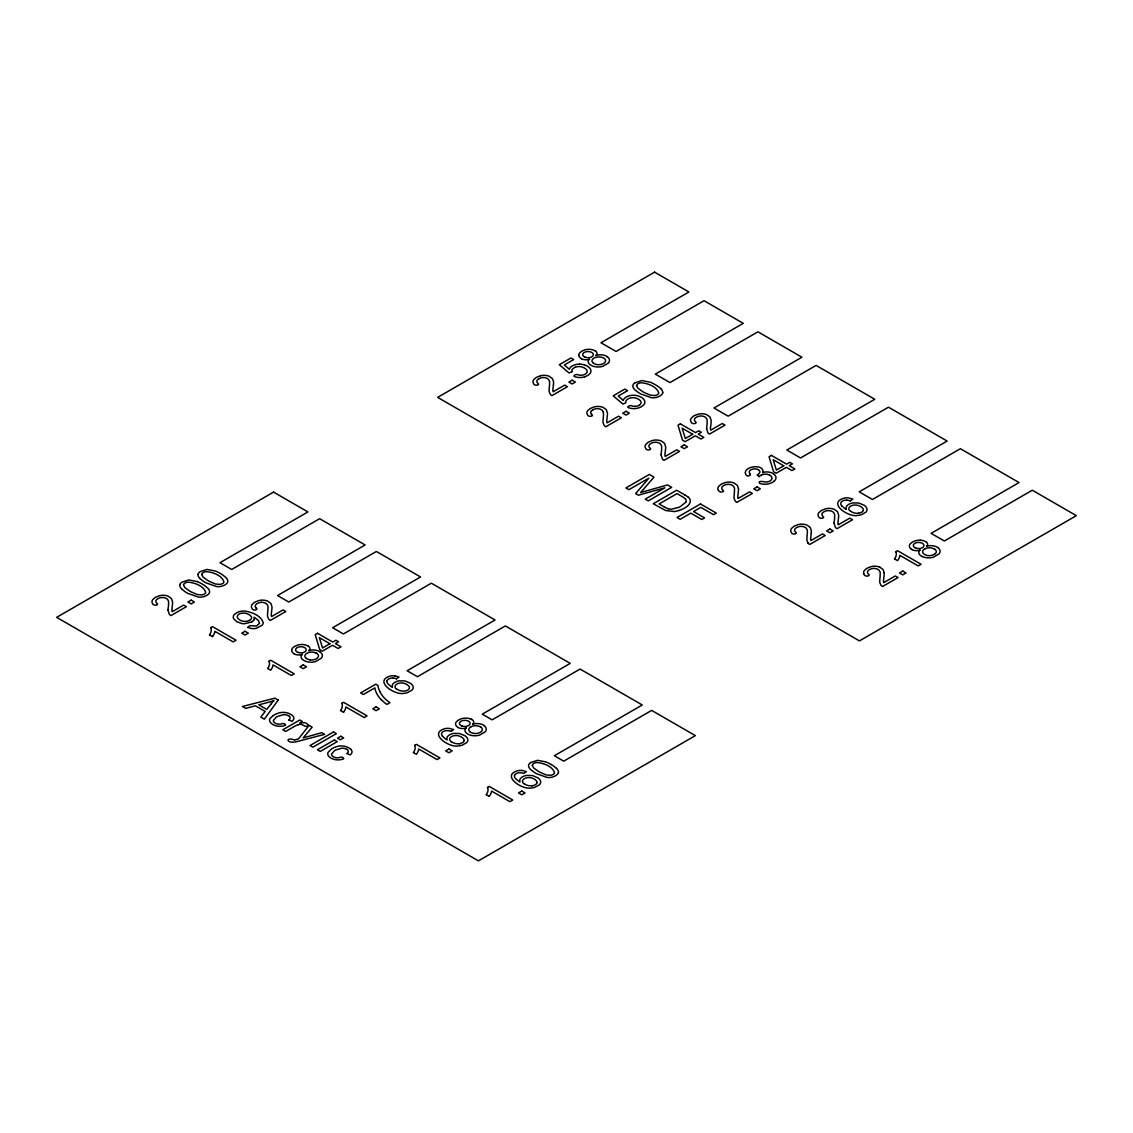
<?xml version="1.0" encoding="UTF-8"?>
<svg xmlns="http://www.w3.org/2000/svg" width="1133" height="1133" viewBox="0 0 1133 1133"><rect width="100%" height="100%" fill="white"/><g stroke="black" fill="none" stroke-linecap="round" stroke-linejoin="round"><path stroke-width="1.5" d="M553.485 384.257L552.847 389.738A13.341 7.704 0 0 0 553.187 391.735L564.687 385.093L567.449 386.693L551.955 395.629A7.251 4.192 0 0 1 550.298 394.284L549.08 391.395L549.293 387.174A104.434 60.29 0 0 0 549.505 385.744L549.59 381.821A14.035 8.101 0 0 0 549.349 380.872L548.584 379.541A5.877 3.399 0 0 0 543.259 377.53A6.316 3.654 0 0 0 539.166 378.634M811.256 533.077L810.605 538.699A13.341 7.704 0 0 0 810.945 540.554L822.445 533.912L825.221 535.512L809.727 544.449A7.251 4.192 0 0 1 808.056 543.104M464.048 740.642L464.063 740.444A7.322 4.235 0 0 0 464.034 739.849A6.897 3.98 0 0 0 463.298 738.489L461.967 737.356A12.86 7.421 0 0 0 461.06 736.818L459.191 736.025A6.6 3.81 0 0 0 456.245 735.515A6.132 3.541 0 0 0 452.081 736.323A6.642 3.838 0 0 0 449.631 739.523A6.699 3.866 0 0 0 450.792 741.379L451.458 741.888M536.9 782.691L536.915 782.506A7.322 4.235 0 0 0 536.872 781.912A6.897 3.98 0 0 0 536.15 780.538L534.818 779.419A12.86 7.421 0 0 0 533.912 778.881L532.043 778.074A6.6 3.81 0 0 0 529.097 777.578A6.132 3.541 0 0 0 524.919 778.385A6.642 3.838 0 0 0 522.483 781.572M863.247 510.162L863.275 509.963A7.322 4.235 0 0 0 863.233 509.368A6.897 3.98 0 0 0 862.496 508.009L861.165 506.876A12.86 7.421 0 0 0 860.273 506.338L858.403 505.545A6.6 3.81 0 0 0 855.457 505.035A6.132 3.541 0 0 0 851.28 505.842A6.642 3.838 0 0 0 848.844 509.043A6.699 3.866 0 0 0 849.991 510.898L850.656 511.408M685.762 502.273L679.687 507.102L671.515 509.199A7.549 4.362 0 0 1 668.428 508.731M762.835 472.744C764.633 465.224 751.434 465.592 747.412 469.204A9.531 5.509 0 0 0 745.925 474.699C746.859 477.29 752.524 475.407 749.579 473.594M642.949 489.909L653.996 477.12L649.322 474.43L625.883 487.955L628.872 489.683L648.827 478.168L635.655 493.591L638.446 495.206L664.873 487.813L645.258 499.143L648.246 500.871L671.685 487.332L667.507 484.924L640.598 492.558L642.567 490.334M774.25 481.058L773.23 481.851A14.672 8.469 0 0 1 772.04 482.559L770.426 483.295A9.985 5.764 0 0 1 759.592 483.366C757.311 480.222 763.699 481.737 766.078 482.021A6.062 3.498 0 0 0 769.845 481.086A6.996 4.036 0 0 0 769.519 475.067M591.681 410.642L592.29 410.16A9.22 5.325 0 0 1 593.026 409.721M634.947 382.827L641.845 380.575L650.384 382.232A40.802 23.552 0 0 1 655.412 384.781A49.087 28.339 0 0 1 657.352 385.928L660.794 388.591M530.683 762.551L537.58 760.314L546.106 761.971A40.802 23.552 0 0 1 551.148 764.506M272.996 715.617L269.923 718.733A9.758 5.637 0 0 0 269.583 720.007L269.583 720.305A9.758 5.637 0 0 0 270.815 722.967L272.104 724.029A13.964 8.058 0 0 0 273.265 724.738L273.988 725.092A9.602 5.552 0 0 0 283.661 725.899C288.306 725.417 283.562 722.231 281.069 724.029A5.495 3.172 0 0 1 279.115 724.199A6.104 3.526 0 0 1 274.795 722.826L274.54 722.684A6.005 3.47 0 0 1 273.35 720.489L276.24 717.147A23.198 13.398 0 0 1 277.458 716.424L283.689 714.597M396.352 678.823L399 677.038L395.049 675.905M450.991 731.38L453.639 729.61L449.688 728.477A8.342 4.815 0 0 0 444.816 728.661C427.962 733.462 449.39 748.262 458.667 745.868A9.97 5.75 0 0 0 461.924 745.287L466.555 742.752A9.588 5.538 0 0 0 467.717 740.897A9.305 5.368 0 0 0 467.83 739.722L467.504 738.518A12.534 7.237 0 0 0 465.153 735.855L459.63 733.504L453.71 733.391A8.894 5.127 0 0 0 451.146 734.085L449.617 734.807A9.659 5.58 0 0 0 447.436 736.747L447.238 737.059A8.639 4.985 0 0 0 446.869 738.079L447.053 739.891A38.409 22.178 0 0 1 445.453 738.9L442.451 736.294M850.203 500.913L852.837 499.129L848.886 497.996A8.342 4.815 0 0 0 844.028 498.18C827.161 502.981 848.589 517.781 857.879 515.402A9.97 5.75 0 0 0 861.122 514.807L865.754 512.272A9.588 5.538 0 0 0 866.915 510.431A9.305 5.368 0 0 0 867.028 509.241L866.703 508.037A12.534 7.237 0 0 0 864.366 505.375L858.842 503.024L852.908 502.925A8.894 5.127 0 0 0 850.345 503.604L848.829 504.327A9.659 5.58 0 0 0 846.634 506.267L846.45 506.578A8.639 4.985 0 0 0 846.068 507.598L846.252 509.411A38.409 22.178 0 0 1 844.651 508.42L841.649 505.814M251.937 621.89L244.473 623.759A9.715 5.608 0 0 1 241.485 623.447L236.896 621.72L233.809 618.986A9.999 5.778 0 0 1 233.271 617.188L233.426 615.998A9.517 5.495 0 0 1 234.446 614.355L237.548 612.287A10.466 6.047 0 0 1 240.253 611.438A10.948 6.331 0 0 1 241.768 611.183A10.282 5.934 0 0 1 244.926 611.084C251.838 612.16 260.76 615.446 263.196 622.527A10.14 5.863 0 0 1 262.006 625.317L256.299 628.319A8.2 4.73 0 0 1 253.919 628.617A8.087 4.674 0 0 1 251.484 628.503L247.532 627.356L250.039 625.614L256.426 626.067L259.499 623.348L258.423 620.487L254.118 617.173A9.05 5.226 0 0 1 254.217 618.774L254.146 619.1A10.239 5.906 0 0 1 253.721 620.105M210.667 627.724L212.522 626.648L236.061 640.244L233.171 641.901L214.845 631.308A25.266 14.587 0 0 1 212.452 636.604M268.861 661.318L270.716 660.242L294.24 673.838L291.365 675.495L273.025 664.915A25.266 14.587 0 0 1 270.645 670.212L267.969 668.626M341.699 703.381L343.554 702.304L367.092 715.886L364.217 717.557L345.877 706.964A25.266 14.587 0 0 1 343.483 712.26M414.551 745.429L416.406 744.367L439.93 757.949L437.055 759.606L418.728 749.026A25.266 14.587 0 0 1 416.335 754.323L413.658 752.737M487.402 787.492L489.258 786.415L512.782 800.011L509.907 801.668L491.566 791.075A25.266 14.587 0 0 1 489.173 796.372M895.693 551.757L897.548 550.695L921.087 564.276L918.197 565.933L899.871 555.354A25.266 14.587 0 0 1 897.478 560.651L894.801 559.065M757.255 474.939L759.152 476.724A11.812 6.826 0 0 1 761.305 475.067M572.123 371.61L569.063 372.969L559.291 364.713L570.947 357.971L573.695 359.572L564.347 364.968L569.389 369.33A11.033 6.373 0 0 1 572.292 365.902L573.539 365.322A9.815 5.665 0 0 1 578.609 364.189A11.061 6.387 0 0 1 579.643 364.16M575.267 367.276L574.686 367.531A7.237 4.178 0 0 0 572.023 371.624M584.642 376.822L586.752 375.972A15.14 8.738 0 0 0 588.027 375.264L589.854 373.748A9.97 5.764 0 0 0 590.93 371.426L590.874 370.349A12.066 6.968 0 0 0 587.97 366.568A14.8 8.54 0 0 0 586.809 365.86L584.586 364.925M679.12 510.473C683.652 508.731 690.309 506.168 690.351 500.446A11.528 6.656 0 0 0 688.425 497.373M298.39 724.667C302.426 722.557 304.904 728.505 308.445 725.644A8.158 4.702 0 0 0 306.462 723.378A4.603 2.663 0 0 0 303.998 722.67M540.526 375.745L537 377.105A17.066 9.843 0 0 0 535.796 377.827L533.799 379.583A8.922 5.155 0 0 0 533.36 383.294C533.94 386.608 541.036 385.149 537.679 383.124A5.934 3.427 0 0 1 537.764 379.513L538.416 379.059A9.22 5.325 0 0 1 539.152 378.62M294.41 739.92C285.006 736.705 286.578 743.786 295.444 741.888A13.723 7.917 0 0 0 295.883 741.803L296.124 741.761A36.497 21.074 0 0 0 297.965 741.336L324.633 734.354L321.744 732.697L303.177 737.866L312.17 727.159L309.068 725.375L298.503 738.914L296.251 739.523A16.995 9.815 0 0 1 294.736 739.877M674.107 511.521L665.623 510.487L653.259 503.76L676.684 490.221L684.757 494.894M303.616 722.642L301.69 722.712A19.006 10.976 0 0 0 299.792 722.981L302.355 721.494L299.763 720.007L282.797 729.808L285.672 731.465L294.552 726.338A15.989 9.234 0 0 1 298.39 724.667M847.031 500.135L847.838 500.248A10.622 6.132 0 0 1 850.189 500.913M393.193 678.044L394.001 678.157A10.622 6.132 0 0 1 396.352 678.823M447.832 730.615L448.64 730.728A10.622 6.132 0 0 1 450.991 731.394M520.67 772.678L521.477 772.777A10.622 6.132 0 0 1 523.828 773.457L526.477 771.658L522.54 770.525A8.342 4.815 0 0 0 517.668 770.709C500.8 775.524 522.228 790.324 531.519 787.931A9.97 5.75 0 0 0 534.776 787.336L539.407 784.801A9.588 5.538 0 0 0 540.554 782.96A9.305 5.368 0 0 0 540.682 781.784L540.342 780.566A12.534 7.237 0 0 0 538.005 777.904L532.482 775.553L526.562 775.454A8.894 5.127 0 0 0 523.984 776.133L522.469 776.856A9.659 5.58 0 0 0 520.288 778.796L520.089 779.122A8.639 4.985 0 0 0 519.721 780.127L519.891 781.94A38.409 22.178 0 0 1 518.305 780.949L515.288 778.343A9.418 5.438 0 0 1 514.495 775.298M197.298 581.597L188.758 579.954L181.861 582.192A8.88 5.127 0 0 0 179.835 584.869M288.858 719.951L292.087 721.324L292.965 720.432A8.752 5.056 0 0 0 292.456 715.518L291.323 714.711A14.29 8.243 0 0 0 290.402 714.158A11.783 6.812 0 0 0 285.601 712.558A9.191 5.311 0 0 0 279.724 712.756A17.717 10.225 0 0 0 273.095 715.659M347.038 753.544L350.267 754.918L351.159 754.026A8.752 5.056 0 0 0 350.635 749.111M879.93 567.222L883.089 569.545L884.179 572.873M922.418 556.544L923.239 556.898A9.475 5.467 0 0 0 927.856 557.847A10.622 6.132 0 0 0 929.414 557.847A9.97 5.75 0 0 0 933.365 557.195L938.917 553.98A9.985 5.764 0 0 0 940.093 551.403A10.721 6.189 0 0 0 940.064 550.808A9.432 5.438 0 0 0 938.181 547.933L937.869 547.706M288.419 715.744L287.584 715.32A6.274 3.626 0 0 0 283.689 714.583M346.613 749.338L345.763 748.913A6.274 3.626 0 0 0 341.883 748.177L335.651 750.018A23.198 13.398 0 0 0 334.419 750.74L331.544 754.082A6.005 3.47 0 0 0 332.72 756.292L332.946 756.447A6.104 3.526 0 0 0 337.294 757.835A5.495 3.172 0 0 0 339.263 757.623C341.755 755.81 346.5 759.053 341.84 759.464A9.602 5.552 0 0 1 332.153 758.699L331.459 758.331A13.964 8.058 0 0 1 330.284 757.623L328.995 756.561A9.758 5.637 0 0 1 327.763 753.898L327.777 753.587A9.687 5.594 0 0 1 328.117 752.326L331.19 749.21A17.717 10.225 0 0 1 337.875 746.293A9.191 5.311 0 0 1 343.795 746.137A11.783 6.812 0 0 1 348.582 747.752A14.29 8.243 0 0 1 349.516 748.304L350.593 749.125M664.122 506.833L659.123 503.944L677.024 493.62L681.953 496.452A34.684 20.026 0 0 1 683.482 497.401L685.253 498.789A5.877 3.399 0 0 1 685.479 499.044M209.775 635.032L212.551 636.633M340.806 710.688L343.596 712.289M486.496 794.8L489.286 796.4M773.357 473.778L774.023 474.245A9.63 5.566 0 0 1 775.893 476.936L775.935 477.234A11.571 6.685 0 0 1 775.949 477.857A10.721 6.189 0 0 1 774.25 481.058M396.819 689.317L396.153 688.807A6.699 3.866 0 0 1 395.035 686.952A6.642 3.838 0 0 1 397.428 683.751A6.132 3.541 0 0 1 401.606 682.944A6.6 3.81 0 0 1 404.552 683.454L406.435 684.247A12.86 7.421 0 0 1 407.328 684.785L408.673 685.918A6.897 3.98 0 0 1 409.395 687.278A7.322 4.235 0 0 1 409.424 687.873L409.41 688.071A6.09 3.526 0 0 1 404.651 691.088A8.313 4.801 0 0 1 397.017 689.232M524.296 783.951L523.63 783.427A6.699 3.866 0 0 1 522.525 781.572M607.26 356.824L607.571 357.051A9.432 5.438 0 0 1 609.455 359.94A10.721 6.189 0 0 1 609.469 360.521A9.985 5.764 0 0 1 608.308 363.112L602.756 366.313A9.97 5.75 0 0 1 598.805 366.979A10.622 6.132 0 0 1 597.247 366.965A9.475 5.467 0 0 1 592.63 366.03L591.808 365.662A8.908 5.141 0 0 1 589.174 359.133M484.018 725.616L484.343 725.842A9.432 5.438 0 0 1 486.227 728.717A10.721 6.189 0 0 1 486.241 729.312A9.985 5.764 0 0 1 485.08 731.89L479.528 735.105A9.97 5.75 0 0 1 475.563 735.756A10.622 6.132 0 0 1 474.019 735.742A9.475 5.467 0 0 1 469.402 734.807L468.58 734.453A8.908 5.141 0 0 1 465.946 727.924M320.129 652.013L320.441 652.24A9.432 5.438 0 0 1 322.324 655.115A10.721 6.189 0 0 1 322.353 655.71A9.985 5.764 0 0 1 321.177 658.287L315.625 661.502A9.97 5.75 0 0 1 311.674 662.154A10.622 6.132 0 0 1 310.116 662.139A9.475 5.467 0 0 1 305.499 661.205L304.678 660.851A8.908 5.141 0 0 1 302.058 654.322M688.453 497.359L688.128 497.09A34.953 20.182 0 0 0 684.729 494.909M591.553 414.239C594.938 416.236 587.8 417.751 587.276 414.395A8.922 5.155 0 0 1 587.687 410.684L589.684 408.942A17.066 9.843 0 0 1 590.888 408.22L594.4 406.86A8.979 5.183 0 0 1 597.19 406.464A9.687 5.594 0 0 1 598.621 406.464A8.597 4.957 0 0 1 603.209 407.441L606.367 409.778L607.444 413.106A53.237 30.733 0 0 1 607.359 415.372L606.721 420.994A13.341 7.704 0 0 0 607.076 422.836L618.561 416.208L621.337 417.794L605.843 426.744A7.251 4.192 0 0 1 604.172 425.399L602.954 422.496L603.167 418.275A104.434 60.29 0 0 0 603.393 416.845L603.478 412.922A14.035 8.101 0 0 0 603.238 411.987M256.072 607.925C259.457 609.936 252.319 611.438 251.795 608.081A8.922 5.155 0 0 1 252.206 604.385L254.189 602.629A17.066 9.843 0 0 1 255.407 601.906L258.919 600.547A8.979 5.183 0 0 1 261.709 600.15A9.687 5.594 0 0 1 263.139 600.15A8.597 4.957 0 0 1 267.728 601.141L270.886 603.464L271.962 606.792A53.237 30.733 0 0 1 271.878 609.058L271.24 614.681A13.341 7.704 0 0 0 271.58 616.536L283.08 609.894L285.842 611.494L270.362 620.431A7.251 4.192 0 0 1 268.691 619.085L267.473 616.196L267.685 611.976A104.434 60.29 0 0 0 267.912 610.545L267.997 606.608A14.035 8.101 0 0 0 267.756 605.673L266.977 604.342A5.877 3.399 0 0 0 261.666 602.331M556.53 768.33L553.088 765.653A49.087 28.339 0 0 0 551.176 764.492M199.904 578.581L203.359 581.271A50.206 28.991 0 0 0 206.107 582.9L216.474 586.54A9.673 5.58 0 0 0 218.202 586.639A8.639 4.985 0 0 0 222.21 586.087L224.461 585.166A12.916 7.464 0 0 0 225.495 584.557L225.764 584.359A8.88 5.127 0 0 0 227.804 581.682A12.647 7.294 0 0 0 225.821 577.49L222.479 574.785A49.087 28.339 0 0 0 220.567 573.61A40.802 23.552 0 0 0 215.539 571.06L206.971 569.432L200.074 571.683A8.88 5.127 0 0 0 198.034 574.36M181.705 589.089L185.161 591.78A50.206 28.991 0 0 0 187.894 593.409L198.261 597.049A9.673 5.58 0 0 0 200.003 597.148A8.639 4.985 0 0 0 203.997 596.595L206.248 595.675A12.916 7.464 0 0 0 207.282 595.066L207.566 594.882A8.88 5.127 0 0 0 209.605 592.191A12.647 7.294 0 0 0 207.608 587.999L204.266 585.294A49.087 28.339 0 0 0 202.354 584.132A40.802 23.552 0 0 0 197.326 581.583M808.056 543.104L806.838 540.214L807.05 535.994A104.434 60.29 0 0 0 807.277 534.564L807.362 530.641A14.035 8.101 0 0 0 807.121 529.692L806.342 528.36A5.877 3.399 0 0 0 801.031 526.349A6.316 3.654 0 0 0 796.938 527.454A9.22 5.325 0 0 0 796.173 527.879L795.564 528.346A5.934 3.427 0 0 0 795.408 531.958C798.878 533.884 791.684 535.484 791.16 532.099A8.922 5.155 0 0 1 791.57 528.403L793.553 526.647A17.066 9.843 0 0 1 794.771 525.924L798.283 524.565A8.979 5.183 0 0 1 801.073 524.168A9.687 5.594 0 0 1 802.504 524.168A8.597 4.957 0 0 1 807.093 525.16L810.251 527.482L811.327 530.825A53.237 30.733 0 0 1 811.242 533.077M864.012 574.162C864.536 577.518 871.674 576.003 868.289 574.006A5.934 3.427 0 0 1 868.374 570.395L869.025 569.927A9.22 5.325 0 0 1 869.762 569.488A6.316 3.654 0 0 1 873.869 568.426A5.877 3.399 0 0 1 879.18 570.423L879.959 571.754A14.035 8.101 0 0 1 880.199 572.689L880.114 576.612A104.434 60.29 0 0 1 879.902 578.042L879.69 582.263L880.908 585.166A7.251 4.192 0 0 0 882.565 586.512L898.058 577.561L895.297 575.975L883.797 582.603A13.341 7.704 0 0 1 883.471 580.762L884.108 575.139A53.237 30.733 0 0 0 884.193 572.873M718.322 490.037C718.846 493.393 725.97 491.892 722.599 489.895A5.934 3.427 0 0 1 722.684 486.269L723.336 485.816A9.22 5.325 0 0 1 724.072 485.377A6.316 3.654 0 0 1 728.179 484.315A5.877 3.399 0 0 1 733.49 486.312L734.269 487.643A14.035 8.101 0 0 1 734.51 488.578L734.425 492.501A104.434 60.29 0 0 1 734.212 493.931L734 498.152L735.218 501.041A7.251 4.192 0 0 0 736.875 502.401L752.369 493.45L749.607 491.849L738.107 498.492A13.341 7.704 0 0 1 737.781 496.636L738.404 491.028A53.237 30.733 0 0 0 738.489 488.762M603.238 411.987L602.459 410.656A5.877 3.399 0 0 0 597.148 408.645A6.316 3.654 0 0 0 593.055 409.735M738.489 488.762L737.399 485.434L734.241 483.097A8.597 4.957 0 0 0 729.652 482.106A9.687 5.594 0 0 0 728.236 482.12A8.979 5.183 0 0 0 725.446 482.516L721.919 483.862A17.066 9.843 0 0 0 720.715 484.584L718.719 486.34A8.922 5.155 0 0 0 718.28 490.051M591.525 414.253A5.934 3.427 0 0 1 591.653 410.628M639.338 405.132A6.529 3.767 0 0 0 641.037 402.781A7.775 4.49 0 0 0 641.023 402.357A7.549 4.348 0 0 0 639.89 400.275L638.913 399.496A12.364 7.138 0 0 0 638.006 398.943L636.095 398.15A6.614 3.81 0 0 0 629.141 398.363L628.574 398.646A7.237 4.178 0 0 0 625.898 402.725L622.952 404.07L613.18 395.814L624.835 389.086L627.583 390.673L618.236 396.068L623.263 400.445A11.033 6.373 0 0 1 626.181 397.003L627.413 396.437A9.815 5.665 0 0 1 632.483 395.29A11.061 6.387 0 0 1 633.531 395.275A10.013 5.778 0 0 1 638.474 396.026L640.683 396.975A14.8 8.54 0 0 1 641.859 397.683A12.066 6.968 0 0 1 644.79 401.45L644.819 402.541A9.97 5.764 0 0 1 643.742 404.863L641.915 406.365A15.14 8.738 0 0 1 640.641 407.087L638.53 407.937A9.673 5.594 0 0 1 629.013 407.908C625.331 407.044 630.769 404.523 632.625 406.124A6.175 3.569 0 0 0 635.018 406.35M639.324 405.132A6.316 3.64 0 0 1 635.018 406.379M662.692 392.825A8.88 5.127 0 0 1 660.624 395.502L660.369 395.7A12.916 7.464 0 0 1 659.335 396.309L657.083 397.23A8.639 4.985 0 0 1 653.09 397.782A9.673 5.58 0 0 1 651.348 397.683L640.981 394.043A50.206 28.991 0 0 1 638.233 392.415L634.792 389.724A12.633 7.294 0 0 1 632.823 385.503A8.88 5.127 0 0 1 634.976 382.827M660.695 388.633A12.647 7.294 0 0 1 662.777 392.811M553.485 384.257A53.237 30.733 0 0 0 553.584 382.005L552.479 378.677L549.321 376.34A8.597 4.957 0 0 0 544.732 375.349A9.687 5.594 0 0 0 543.316 375.349A8.979 5.183 0 0 0 540.526 375.745M584.656 376.836A9.673 5.594 0 0 1 575.139 376.793C571.457 375.929 576.895 373.408 578.751 375.009A6.175 3.569 0 0 0 581.13 375.25A6.316 3.64 0 0 0 585.435 374.017A6.529 3.767 0 0 0 587.149 371.666A7.775 4.49 0 0 0 587.149 371.242A7.549 4.348 0 0 0 586.016 369.174L585.039 368.381A12.364 7.138 0 0 0 584.118 367.843L582.206 367.035A6.614 3.81 0 0 0 575.252 367.262M579.501 364.16A9.815 5.665 0 0 1 584.359 364.911M589.599 359.288A7.478 4.32 0 0 1 581.271 358.779M596.015 355.323A9.22 5.325 0 0 1 607.401 356.753M595.108 350.635A7.365 4.249 0 0 1 596.156 355.465M594.882 350.748A9.319 5.382 0 0 0 594.23 350.409A8.143 4.702 0 0 0 589.571 349.332A9.517 5.495 0 0 0 588.211 349.332A8.795 5.07 0 0 0 584.741 349.927L582.334 350.933A14.375 8.299 0 0 0 581.229 351.598L579.841 352.745A8.639 4.985 0 0 0 578.793 354.983A9.163 5.283 0 0 0 578.821 355.493M578.807 355.493A8.03 4.631 0 0 0 580.663 358.141A9.56 5.523 0 0 0 581.47 358.637M593.536 363.254A8.03 4.631 0 0 0 594.004 363.551A7.435 4.291 0 0 0 597.19 364.628A6.727 3.881 0 0 0 603.974 363.211A6.571 3.796 0 0 0 604.201 358.354A8.398 4.858 0 0 0 603.11 357.816A6.699 3.866 0 0 0 594.499 357.816A8.554 4.943 0 0 0 593.749 358.269A6.586 3.796 0 0 0 593.48 363.282M762.636 472.546A8.469 4.886 0 0 1 773.4 473.764M749.791 473.537A5.594 3.229 0 0 1 751.42 469.558A5.594 3.229 0 0 1 758.501 469.685M758.303 469.813A6.982 4.022 0 0 1 758.756 470.11L759.45 470.719A4.305 2.493 0 0 1 759.875 472.022L759.79 472.376A8.526 4.929 0 0 1 757.425 474.84M761.334 475.081A6.359 3.668 0 0 1 769.562 475.039M679.092 510.445A16.414 9.475 0 0 1 674.121 511.549M668.357 508.802A17.93 10.353 0 0 1 664.193 506.805M685.592 499.03A8.908 5.141 0 0 1 685.692 502.259M841.706 505.8A9.418 5.438 0 0 1 840.856 502.769A5.679 3.286 0 0 1 846.648 500.12M858.531 513.306A8.313 4.801 0 0 1 850.855 511.323M863.403 510.176A6.09 3.526 0 0 1 858.502 513.178M879.93 567.208A8.597 4.957 0 0 0 875.342 566.217A9.687 5.594 0 0 0 873.925 566.231A8.979 5.183 0 0 0 871.135 566.627L867.623 567.987A17.066 9.843 0 0 0 866.405 568.709L864.408 570.451A8.922 5.155 0 0 0 863.983 574.162M895.92 551.743A20.465 11.812 0 0 1 894.447 558.98M922.375 556.586A8.908 5.141 0 0 1 919.798 550.015M920.208 550.171A7.478 4.32 0 0 1 911.881 549.661M926.624 546.205A9.22 5.325 0 0 1 938.025 547.636M925.718 541.517A7.365 4.249 0 0 1 926.78 546.347M925.491 541.631A9.319 5.382 0 0 0 924.84 541.277A8.143 4.702 0 0 0 920.18 540.214M920.18 540.214A9.517 5.495 0 0 0 918.821 540.214A8.795 5.07 0 0 0 915.365 540.809L912.943 541.815A14.375 8.299 0 0 0 911.838 542.466L910.45 543.628A8.639 4.985 0 0 0 909.402 545.851A9.163 5.283 0 0 0 909.431 546.361A8.03 4.631 0 0 0 911.272 549.023M912.079 549.519A9.56 5.523 0 0 1 911.272 549.023M934.583 554.079A6.727 3.881 0 0 1 927.771 555.581A7.435 4.291 0 0 1 924.599 554.434A8.03 4.631 0 0 1 924.146 554.136A6.586 3.796 0 0 1 924.316 549.123A8.554 4.943 0 0 1 925.137 548.726M934.824 549.236A6.571 3.796 0 0 1 934.711 554.136M933.719 548.698A8.398 4.858 0 0 1 934.725 549.278M925.109 548.698A6.699 3.866 0 0 1 933.762 548.669M288.745 715.589A6.062 3.498 0 0 1 288.816 719.937M346.939 749.182A6.062 3.498 0 0 1 346.995 753.53M181.804 589.047A12.633 7.294 0 0 1 179.736 584.869M200.003 578.538A12.633 7.294 0 0 1 197.949 574.36M210.894 627.696A20.465 11.812 0 0 1 209.421 634.947M253.764 619.978A9.05 5.226 0 0 1 251.965 621.762M249.444 620.417A6.486 3.739 0 0 1 244.94 621.394A6.911 3.994 0 0 1 240.819 620.502L240.238 620.218A11.344 6.543 0 0 1 239.375 619.694L238.624 619.142A7.662 4.433 0 0 1 237.321 617.117A8.186 4.73 0 0 1 237.307 616.479L237.378 616.069A5.991 3.456 0 0 1 243.043 613.052A7.265 4.192 0 0 1 243.722 613.066A6.911 3.994 0 0 1 246.739 613.59L248.665 614.412A12.718 7.336 0 0 1 249.557 614.936L251.002 616.225A6.359 3.668 0 0 1 251.54 617.372A6.118 3.526 0 0 1 250.152 619.978A7.648 4.419 0 0 1 249.416 620.402M256.044 607.939A5.934 3.427 0 0 1 256.171 604.314L256.809 603.861A9.22 5.325 0 0 1 257.545 603.422A6.316 3.654 0 0 1 261.652 602.345M269.087 661.29A20.465 11.812 0 0 1 267.615 668.541M302.469 654.477A7.478 4.32 0 0 1 294.141 653.953M308.884 650.512A9.22 5.325 0 0 1 320.271 651.942M307.978 645.824A7.365 4.249 0 0 1 309.026 650.654M307.751 645.937A9.319 5.382 0 0 0 307.1 645.583A8.143 4.702 0 0 0 302.44 644.521A9.517 5.495 0 0 0 301.081 644.521A8.795 5.07 0 0 0 297.611 645.116L295.203 646.122A14.375 8.299 0 0 0 294.098 646.773L292.711 647.934A8.639 4.985 0 0 0 291.663 650.158M291.663 650.158A9.163 5.283 0 0 0 291.691 650.668A8.03 4.631 0 0 0 293.532 653.33A9.56 5.523 0 0 0 294.339 653.826M310.06 659.803A7.435 4.291 0 0 1 306.859 658.74A8.03 4.631 0 0 1 306.406 658.443M310.031 659.888A6.727 3.881 0 0 0 316.843 658.386A6.571 3.796 0 0 0 317.084 653.543A8.398 4.858 0 0 0 315.98 653.005M316.022 652.976A6.699 3.866 0 0 0 307.369 653.005A8.554 4.943 0 0 0 306.632 653.458A6.586 3.796 0 0 0 306.349 658.457M341.925 703.352A20.465 11.812 0 0 1 340.466 710.589M380.008 691.654A47.784 27.589 0 0 1 377.912 685.451L375.788 684.162L360.62 692.914L363.381 694.515L374.853 687.887A47.147 27.22 0 0 0 377.133 694.203A49.753 28.722 0 0 0 381.424 699.897M381.509 699.868A42.388 24.473 0 0 0 386.948 704.414L389.979 702.672A42.997 24.827 0 0 1 384.611 698.325A54.681 31.568 0 0 1 379.923 691.668M395.035 675.905A8.342 4.815 0 0 0 390.177 676.089C373.324 680.891 394.751 695.69 404.028 693.311A9.97 5.75 0 0 0 407.285 692.716L411.916 690.181A9.588 5.538 0 0 0 413.078 688.34A9.305 5.368 0 0 0 413.191 687.15L412.865 685.947A12.534 7.237 0 0 0 410.514 683.284L404.991 680.933L399.071 680.82A8.894 5.127 0 0 0 396.508 681.514L394.978 682.236A9.659 5.58 0 0 0 392.797 684.176L392.599 684.488A8.639 4.985 0 0 0 392.23 685.507L392.415 687.32A38.409 22.178 0 0 1 390.814 686.329L387.812 683.723A9.418 5.438 0 0 1 387.004 680.678M387.104 680.678A5.679 3.286 0 0 1 392.811 678.03M414.777 745.401A20.465 11.812 0 0 1 413.304 752.652M442.507 736.266A9.418 5.438 0 0 1 441.643 733.249A5.679 3.286 0 0 1 447.45 730.601M459.318 743.786A8.313 4.801 0 0 1 451.656 741.803M464.19 740.642A6.09 3.526 0 0 1 459.29 743.659M466.371 728.08A7.478 4.32 0 0 1 458.044 727.556M472.773 724.114A9.22 5.325 0 0 1 484.173 725.545M471.866 719.427A7.365 4.249 0 0 1 472.928 724.256M470.988 719.186A9.319 5.382 0 0 1 471.654 719.54M471.002 719.186A8.143 4.702 0 0 0 466.343 718.124A9.517 5.495 0 0 0 464.983 718.124A8.795 5.07 0 0 0 461.513 718.719L459.106 719.724A14.375 8.299 0 0 0 458.001 720.376L456.613 721.537A8.639 4.985 0 0 0 455.551 723.76A9.163 5.283 0 0 0 455.593 724.27A8.03 4.631 0 0 0 457.42 726.933A9.56 5.523 0 0 0 458.242 727.428M470.294 732.045A8.03 4.631 0 0 0 470.776 732.343A7.435 4.291 0 0 0 473.962 733.405A6.727 3.881 0 0 0 480.746 731.989A6.571 3.796 0 0 0 480.973 727.145M480.888 727.188A8.398 4.858 0 0 0 479.882 726.607A6.699 3.866 0 0 0 471.271 726.607M471.3 726.635A8.554 4.943 0 0 0 470.521 727.06A6.586 3.796 0 0 0 470.252 732.06M487.629 787.463A20.465 11.812 0 0 1 486.156 794.715M514.594 775.312A5.679 3.286 0 0 1 520.288 772.649M532.17 785.835A8.313 4.801 0 0 1 524.508 783.866M537.042 782.705A6.09 3.526 0 0 1 532.142 785.721M558.413 772.55A8.88 5.127 0 0 1 556.36 775.227L556.105 775.425A12.916 7.464 0 0 1 555.071 776.048L552.819 776.955A8.639 4.985 0 0 1 548.811 777.521A9.673 5.58 0 0 1 547.083 777.422L536.716 773.782A50.206 28.991 0 0 1 533.969 772.14L530.513 769.449A12.633 7.294 0 0 1 528.559 765.228A8.88 5.127 0 0 1 530.711 762.566M556.43 768.372A12.647 7.294 0 0 1 558.512 772.55M167.996 609.993L169.299 614.256A7.251 4.192 0 0 0 170.97 615.601L186.449 606.651L183.688 605.064L172.202 611.693A13.341 7.704 0 0 1 171.862 609.851L172.499 604.229A53.237 30.733 0 0 0 172.584 601.963L171.38 598.493L168.321 596.298A8.597 4.957 0 0 0 163.733 595.307A9.687 5.594 0 0 0 162.316 595.321A8.979 5.183 0 0 0 159.526 595.717L156.014 597.077A17.066 9.843 0 0 0 154.796 597.785L152.813 599.541A8.922 5.155 0 0 0 152.374 603.252C152.955 606.566 160.05 605.121 156.68 603.096A5.934 3.427 0 0 1 156.779 599.484L157.416 599.017A9.22 5.325 0 0 1 158.153 598.578A6.316 3.654 0 0 1 162.26 597.516A5.877 3.399 0 0 1 167.585 599.513L168.35 600.844A14.035 8.101 0 0 1 168.605 601.779L168.505 605.702A104.434 60.29 0 0 1 168.293 607.132L167.996 609.993M661.063 454.73L662.366 458.992A7.251 4.192 0 0 0 664.037 460.338L679.517 451.401L676.755 449.801L665.269 456.429A13.341 7.704 0 0 1 664.929 454.588L665.567 448.965A53.237 30.733 0 0 0 665.652 446.699L664.561 443.371L661.389 441.049A8.597 4.957 0 0 0 656.8 440.057A9.687 5.594 0 0 0 655.384 440.057A8.979 5.183 0 0 0 652.594 440.454L649.082 441.813A17.066 9.843 0 0 0 647.864 442.536L645.881 444.278A8.922 5.155 0 0 0 645.442 447.988C646.022 451.316 653.118 449.858 649.747 447.832A5.934 3.427 0 0 1 649.846 444.221L650.484 443.768A9.22 5.325 0 0 1 651.22 443.315A6.316 3.654 0 0 1 655.327 442.252A5.877 3.399 0 0 1 660.652 444.249L661.417 445.581A14.035 8.101 0 0 1 661.672 446.515L661.573 450.452A104.434 60.29 0 0 1 661.36 451.869L661.063 454.73M706.581 428.458L707.884 432.721A7.251 4.192 0 0 0 709.541 434.066L725.035 425.116L722.273 423.53L710.773 430.158A13.341 7.704 0 0 1 710.433 428.316L711.071 422.694A53.237 30.733 0 0 0 711.156 420.428L710.065 417.1L706.907 414.763A8.597 4.957 0 0 0 702.318 413.772A9.687 5.594 0 0 0 700.902 413.786A8.979 5.183 0 0 0 698.112 414.182L694.586 415.528A17.066 9.843 0 0 0 693.382 416.25L691.385 418.006A8.922 5.155 0 0 0 690.946 421.717C691.527 425.031 698.622 423.572 695.265 421.561A5.934 3.427 0 0 1 695.35 417.95L696.002 417.482A9.22 5.325 0 0 1 696.724 417.043A6.316 3.654 0 0 1 700.845 415.981A5.877 3.399 0 0 1 706.156 417.978L706.935 419.309A14.035 8.101 0 0 1 707.176 420.244L707.091 424.167A104.434 60.29 0 0 1 706.879 425.597L706.581 428.458M834.058 523.092L835.361 527.341A7.251 4.192 0 0 0 837.032 528.686L852.512 519.75L849.75 518.149L838.264 524.791A13.341 7.704 0 0 1 837.924 522.936L838.562 517.314A53.237 30.733 0 0 0 838.647 515.048L837.556 511.719L834.384 509.397A8.597 4.957 0 0 0 829.795 508.405A9.687 5.594 0 0 0 828.379 508.405A8.979 5.183 0 0 0 825.589 508.802L822.076 510.162A17.066 9.843 0 0 0 820.859 510.884L818.876 512.64A8.922 5.155 0 0 0 818.437 516.336C819.017 519.665 826.113 518.206 822.742 516.181A5.934 3.427 0 0 1 822.841 512.569L823.479 512.116A9.22 5.325 0 0 1 824.215 511.677A6.316 3.654 0 0 1 828.322 510.601A5.877 3.399 0 0 1 833.647 512.598L834.412 513.929A14.035 8.101 0 0 1 834.667 514.878L834.568 518.801A104.434 60.29 0 0 1 834.355 520.231L834.058 523.092M183.518 585.025L184.821 587.56L189.338 590.831A62.542 36.1 0 0 0 191.435 592.035L197.284 594.542L201.674 594.896A5.113 2.96 0 0 0 204.053 594.216A5.566 3.215 0 0 0 204.761 593.777A5.113 2.946 0 0 0 205.739 592.559C204.053 585.988 194.508 582.603 188.092 582.15A5.268 3.045 0 0 0 185.345 582.872A6.175 3.555 0 0 0 184.637 583.311L184.438 583.467A5.042 2.917 0 0 0 183.518 585.025M201.731 574.516L203.034 577.051L207.537 580.323A62.542 36.1 0 0 0 209.647 581.512L215.482 584.033L219.887 584.387A5.113 2.946 0 0 0 222.323 583.665A5.566 3.215 0 0 0 222.974 583.268A5.113 2.946 0 0 0 223.937 582.036C222.266 575.479 212.707 572.08 206.305 571.627A5.268 3.045 0 0 0 203.558 572.363A6.175 3.555 0 0 0 202.849 572.802L202.651 572.958A5.042 2.917 0 0 0 201.716 574.516M532.34 765.384L533.643 767.919L538.147 771.191A62.542 36.1 0 0 0 540.257 772.394L546.092 774.915L550.496 775.269A5.113 2.946 0 0 0 552.932 774.547A5.566 3.215 0 0 0 553.584 774.136A5.113 2.946 0 0 0 554.561 772.918C552.876 766.361 543.33 762.962 536.915 762.509A5.268 3.045 0 0 0 534.167 763.245A6.175 3.555 0 0 0 533.459 763.684L533.261 763.826A5.042 2.917 0 0 0 532.326 765.384M636.604 385.659L637.907 388.194L642.425 391.466A62.542 36.1 0 0 0 644.521 392.655L650.37 395.176L654.761 395.53A5.113 2.946 0 0 0 657.197 394.808A5.566 3.215 0 0 0 657.848 394.411A5.113 2.946 0 0 0 658.825 393.179C657.14 386.622 647.594 383.223 641.179 382.77A5.268 3.045 0 0 0 638.431 383.506A6.175 3.555 0 0 0 637.723 383.945L637.525 384.101A5.042 2.917 0 0 0 636.604 385.659M278.194 700.081L264.343 719.158L260.817 717.118L265.179 711.439L255.378 705.788L245.705 708.394L242.42 706.496L274.852 698.155L278.194 700.081M270.787 704.273L266.751 709.428L258.806 704.839L268.252 702.361A42.303 24.43 0 0 0 273.988 700.506A49.455 28.552 0 0 0 273.464 701.058L270.787 704.273M273.563 492.104L56.65 617.343L478.438 860.853L695.35 735.629L651.659 710.405L563.724 761.164L554.349 755.753L642.284 704.981L580.082 669.065L492.133 719.837L482.29 714.158L570.225 663.386L505.375 625.94L417.44 676.713L407.115 670.75L495.05 619.978L431.347 583.198L343.398 633.97L332.62 627.739L420.555 576.966L376.383 551.474L288.802 602.034L277.543 595.533L365.123 544.973L319.633 518.702L231.698 569.474L219.972 562.704L307.907 511.932L273.563 492.104M654.562 272.147L437.65 397.371L859.437 640.896L1076.35 515.657L1032.305 490.221L944.355 540.993L931.114 533.346L1019.049 482.573L960.387 448.71L872.452 499.483L859.196 491.835L947.146 441.063L888.484 407.186L800.549 457.959L786.826 450.042L874.761 399.269L816.1 365.407L728.165 416.179L713.974 407.993L801.923 357.221L757.92 331.813L669.971 382.586L655.313 374.117L743.262 323.344L704.032 300.698L616.097 351.471L600.972 342.747L688.906 291.974L654.562 272.147M191.151 600.164L187.88 602.048L191.151 603.946L194.437 602.048L191.151 600.164M572.151 380.192L568.879 382.09L572.151 383.974L575.422 382.09L572.151 380.192M245.04 631.265L241.754 633.163L245.04 635.046L248.311 633.163L245.04 631.265M626.039 411.307L622.753 413.191L626.039 415.089L629.311 413.191L626.039 411.307M317.58 633.305L315.229 634.65L319.718 649.591L322.367 651.121L332.521 645.258L338.144 648.487L341.019 646.83L335.41 643.586L338.569 641.76L335.935 640.244L332.762 642.071L317.58 633.305M680.366 423.841L678.016 425.201L682.505 440.142L685.153 441.672L695.322 435.794L700.93 439.038L703.805 437.38L698.197 434.137L701.355 432.31L698.721 430.781L695.549 432.608L680.366 423.841M329.887 643.728L322.551 647.963L319.322 637.624L329.887 643.728M692.674 434.279L685.338 438.513L682.108 428.175L692.674 434.279M303.233 664.859L299.948 666.756L303.233 668.64L306.505 666.756L303.233 664.859M684.219 444.901L680.947 446.784L684.219 448.682L687.504 446.784L684.219 444.901M771.417 455.395L769.066 456.741L773.57 471.696L776.204 473.212L786.373 467.348L791.981 470.577L794.856 468.92L789.248 465.677L792.406 463.85L789.772 462.335L786.614 464.162L771.417 455.395M700.491 503.973L677.052 517.498L680.154 519.296L690.804 513.15L701.809 519.495L704.57 517.894L693.566 511.549L700.831 507.357L713.535 514.694L716.297 513.093L700.491 503.973M783.739 465.819L776.388 470.053L773.159 459.715L783.739 465.819M376.071 706.921L372.799 708.819L376.071 710.703L379.357 708.819L376.071 706.921M757.071 486.949L753.785 488.847L757.071 490.745L760.342 488.847L757.071 486.949M333.47 732.003L310.031 745.528L312.906 747.185L336.345 733.66L333.47 732.003M334.362 739.976L317.382 749.777L320.257 751.434L337.237 741.633L334.362 739.976M340.821 736.252L337.507 738.164L340.396 739.821L343.696 737.909L340.821 736.252M448.923 748.984L445.637 750.867L448.923 752.765L452.194 750.867L448.923 748.984M829.908 529.012L826.637 530.91L829.908 532.793L833.194 530.91L829.908 529.012M521.761 791.032L518.489 792.93L521.761 794.814L525.046 792.93L521.761 791.032M902.76 571.074L899.489 572.958L902.76 574.856L906.032 572.958L902.76 571.074M585.237 357.277A5.368 3.102 0 0 0 593.395 354.7A5.368 3.102 0 0 0 585.449 351.91A5.368 3.102 0 0 0 585.237 357.277M915.846 548.145A5.368 3.102 0 0 0 924.004 545.568A5.368 3.102 0 0 0 916.059 542.778A5.368 3.102 0 0 0 915.846 548.145M298.106 652.452A5.368 3.102 0 0 0 306.264 649.875A5.368 3.102 0 0 0 298.319 647.085A5.368 3.102 0 0 0 298.106 652.452M461.995 726.055A5.368 3.102 0 0 0 470.167 723.477A5.368 3.102 0 0 0 462.222 720.687A5.368 3.102 0 0 0 461.995 726.055"/></g></svg>
